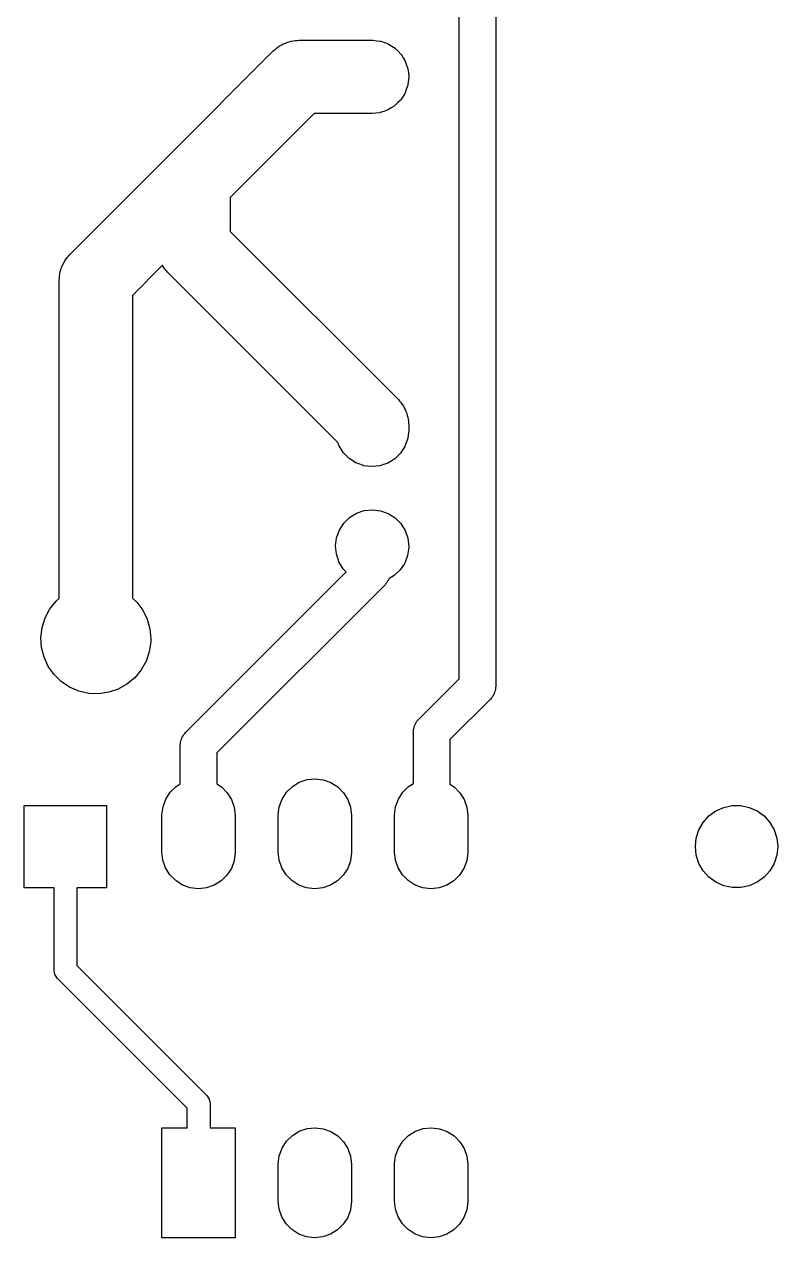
# Model space of a CAD drawing. Extents: x 10 to 287, y -200 to -10.
# Drawn here: x 37.8 to 54.26, y -89.44 to -62.95 of the extents above; entities that cross this region are included whole.
import ezdxf

# ---------------------------------------------------------------- set-up
doc = ezdxf.new("R2010")
doc.units = 0
doc.layers.add('BLACK', color=7, linetype='CONTINUOUS')

msp = doc.modelspace()

# ---------------------------------------------------------------- linework, layer by layer
at = {"layer": 'BLACK', "linetype": 'CONTINUOUS'}
for p, q in [((48.1, -53.84), (48.1, -77.4)), ((47.3, -77.2343), (47.3, -57.9296)), ((43.5895, -63.3282), (43.6278, -63.3149)), ((43.6278, -63.3149), (43.6764, -63.3094)), ((43.6764, -63.3094), (43.7242, -63.2991)), ((43.7242, -63.2991), (43.7647, -63.2995)), ((43.7647, -63.2995), (43.805, -63.295)), ((43.805, -63.295), (45.4, -63.295)), ((45.4, -63.295), (45.4054, -63.295)), ((45.4054, -63.295), (45.4056, -63.295)), ((45.4056, -63.295), (45.4058, -63.295)), ((45.4058, -63.295), (45.4112, -63.2951)), ((45.4112, -63.2951), (45.4969, -63.3059)), ((45.4969, -63.3059), (45.5827, -63.3161)), ((45.5827, -63.3161), (45.5853, -63.3171)), ((45.5853, -63.3171), (45.5881, -63.3174)), ((45.5881, -63.3174), (45.6693, -63.347)), ((40.9343, -65.8343), (43.2393, -63.5293)), ((43.2393, -63.5293), (43.2473, -63.5215)), ((43.2473, -63.5215), (43.2793, -63.4966)), ((43.2793, -63.4966), (43.3081, -63.468)), ((43.3081, -63.468), (43.3496, -63.4421)), ((43.3496, -63.4421), (43.3882, -63.4122)), ((43.3882, -63.4122), (43.4249, -63.395)), ((43.4249, -63.395), (43.4593, -63.3735)), ((43.4593, -63.3735), (43.5055, -63.3575)), ((43.5055, -63.3575), (43.5498, -63.3368)), ((43.5498, -63.3368), (43.5895, -63.3282)), ((45.6693, -63.347), (45.7507, -63.376)), ((45.7507, -63.376), (45.7531, -63.3775)), ((45.7531, -63.3775), (45.7557, -63.3784)), ((45.7557, -63.3784), (45.8283, -63.4252)), ((45.8283, -63.4252), (45.9013, -63.4715)), ((45.9013, -63.4715), (45.9033, -63.4735)), ((45.9033, -63.4735), (45.9056, -63.475)), ((45.9056, -63.475), (45.9661, -63.5368)), ((45.9661, -63.5368), (46.027, -63.5981)), ((46.027, -63.5981), (46.0284, -63.6005)), ((46.0284, -63.6005), (46.0304, -63.6025)), ((46.0304, -63.6025), (46.0757, -63.6761)), ((46.0757, -63.6761), (46.1215, -63.7493)), ((46.1215, -63.7493), (46.1224, -63.752)), ((46.1224, -63.752), (46.1239, -63.7544)), ((46.1239, -63.7544), (46.1517, -63.8362)), ((46.1517, -63.8362), (46.1801, -63.9178)), ((46.1801, -63.9178), (46.1804, -63.9205)), ((46.1804, -63.9205), (46.1813, -63.9232)), ((46.1813, -63.9232), (46.1904, -64.0092)), ((46.1904, -64.0092), (46.2, -64.095)), ((46.1999, -64.1011), (46.1997, -64.1173)), ((46.2, -64.095), (46.1999, -64.1001)), ((46.1999, -64.1001), (46.2, -64.1006)), ((46.2, -64.1006), (46.1999, -64.1011)), ((46.1462, -64.3695), (46.119, -64.4457)), ((46.1749, -64.294), (46.1462, -64.3695)), ((46.176, -64.2856), (46.1749, -64.294)), ((46.1789, -64.2777), (46.176, -64.2856)), ((46.1884, -64.1974), (46.1789, -64.2777)), ((46.1997, -64.1173), (46.1884, -64.1974)), ((46.0128, -64.6092), (45.9543, -64.665)), ((46.0175, -64.6022), (46.0128, -64.6092)), ((46.0235, -64.5963), (46.0175, -64.6022)), ((46.0668, -64.528), (46.0235, -64.5963)), ((46.1115, -64.4607), (46.0668, -64.528)), ((46.1145, -64.4528), (46.1115, -64.4607)), ((46.119, -64.4457), (46.1145, -64.4528)), ((44.1364, -64.895), (42.3, -66.7314)), ((45.4, -64.895), (44.1364, -64.895)), ((45.4803, -64.886), (45.4, -64.895)), ((45.5609, -64.8787), (45.4803, -64.886)), ((45.5689, -64.8761), (45.5609, -64.8787)), ((45.5772, -64.8751), (45.5689, -64.8761)), ((45.6536, -64.8485), (45.5772, -64.8751)), ((45.7305, -64.8235), (45.6536, -64.8485)), ((45.7377, -64.8192), (45.7305, -64.8235)), ((45.7457, -64.8165), (45.7377, -64.8192)), ((45.8142, -64.7736), (45.7457, -64.8165)), ((45.8837, -64.7322), (45.8142, -64.7736)), ((45.8898, -64.7264), (45.8837, -64.7322)), ((45.8969, -64.722), (45.8898, -64.7264)), ((45.9543, -64.665), (45.8969, -64.722)), ((38.7984, -67.9702), (40.9343, -65.8343)), ((42.3, -66.7314), (42.3, -67.4686)), ((42.3, -67.4686), (45.9657, -71.1343)), ((38.6871, -68.1096), (38.7176, -68.0714)), ((38.7176, -68.0714), (38.7441, -68.0303)), ((38.7441, -68.0303), (38.7731, -68.0019)), ((38.7731, -68.0019), (38.7984, -67.9702)), ((38.5804, -68.3963), (38.5865, -68.3478)), ((38.5865, -68.3478), (38.6004, -68.3097)), ((38.6004, -68.3097), (38.6095, -68.2702)), ((38.6095, -68.2702), (38.6308, -68.2262)), ((38.6308, -68.2262), (38.6475, -68.1802)), ((38.6475, -68.1802), (38.6695, -68.1461)), ((38.6695, -68.1461), (38.6871, -68.1096)), ((40.8163, -68.215), (40.1641, -68.8673)), ((40.8172, -68.2168), (40.8163, -68.215)), ((40.8471, -68.2554), (40.8172, -68.2168)), ((40.873, -68.2969), (40.8471, -68.2554)), ((40.9016, -68.3257), (40.873, -68.2969)), ((40.9265, -68.3577), (40.9016, -68.3257)), ((38.5641, -68.5359), (38.5642, -68.5248)), ((38.5641, -75.4768), (38.5641, -68.5359)), ((38.5642, -68.5248), (38.5692, -68.4845)), ((38.5692, -68.4845), (38.5694, -68.444)), ((38.5694, -68.444), (38.5804, -68.3963)), ((40.9343, -68.3657), (40.9265, -68.3577)), ((44.6561, -72.0875), (40.9343, -68.3657)), ((40.1641, -68.8673), (40.1641, -75.4769)), ((45.9657, -71.1343), (45.9735, -71.1423)), ((45.9735, -71.1423), (45.9984, -71.1743)), ((45.9984, -71.1743), (46.027, -71.2031)), ((46.027, -71.2031), (46.0529, -71.2446)), ((46.0529, -71.2446), (46.0828, -71.2832)), ((46.0828, -71.2832), (46.1, -71.3199)), ((46.1, -71.3199), (46.1215, -71.3543)), ((46.1215, -71.3543), (46.1375, -71.4005)), ((46.1375, -71.4005), (46.1582, -71.4448)), ((46.1582, -71.4448), (46.1668, -71.4845)), ((46.1668, -71.4845), (46.1801, -71.5228)), ((46.1801, -71.5228), (46.1856, -71.5714)), ((46.1856, -71.5714), (46.1959, -71.6192)), ((46.1959, -71.6192), (46.1955, -71.6597)), ((46.1955, -71.6597), (46.2, -71.7)), ((46.2, -71.7), (46.2, -71.805)), ((46.1749, -72.004), (46.1452, -72.0821)), ((46.1756, -71.9984), (46.1749, -72.004)), ((46.1776, -71.9931), (46.1756, -71.9984)), ((46.188, -71.9102), (46.1776, -71.9931)), ((46.1997, -71.8273), (46.188, -71.9102)), ((46.1998, -71.8169), (46.1997, -71.8273)), ((46.1999, -71.8162), (46.1998, -71.8169)), ((46.2, -71.805), (46.1999, -71.8162)), ((44.6738, -72.1406), (44.6561, -72.0875)), ((44.6767, -72.1454), (44.6738, -72.1406)), ((44.6785, -72.1507), (44.6767, -72.1454)), ((44.7228, -72.2216), (44.6785, -72.1507)), ((44.7662, -72.2931), (44.7228, -72.2216)), ((44.7701, -72.2972), (44.7662, -72.2931)), ((44.773, -72.3019), (44.7701, -72.2972)), ((44.832, -72.3612), (44.773, -72.3019)), ((46.0128, -72.3192), (45.9523, -72.3769)), ((46.0159, -72.3146), (46.0128, -72.3192)), ((46.02, -72.3106), (46.0159, -72.3146)), ((46.0652, -72.2403), (46.02, -72.3106)), ((46.1115, -72.1707), (46.0652, -72.2403)), ((46.1135, -72.1654), (46.1115, -72.1707)), ((46.1166, -72.1607), (46.1135, -72.1654)), ((46.1452, -72.0821), (46.1166, -72.1607)), ((44.8901, -72.4214), (44.832, -72.3612)), ((44.8948, -72.4245), (44.8901, -72.4214)), ((44.8987, -72.4285), (44.8948, -72.4245)), ((44.9693, -72.4733), (44.8987, -72.4285)), ((45.0393, -72.5191), (44.9693, -72.4733)), ((45.0446, -72.521), (45.0393, -72.5191)), ((45.0493, -72.524), (45.0446, -72.521)), ((45.128, -72.5521), (45.0493, -72.524)), ((45.2065, -72.5812), (45.128, -72.5521)), ((45.212, -72.582), (45.2065, -72.5812)), ((45.2173, -72.5839), (45.212, -72.582)), ((45.3003, -72.5938), (45.2173, -72.5839)), ((45.5609, -72.5887), (45.4776, -72.5962)), ((45.5662, -72.5869), (45.5609, -72.5887)), ((45.5718, -72.5863), (45.5662, -72.5869)), ((45.651, -72.5594), (45.5718, -72.5863)), ((45.7305, -72.5335), (45.651, -72.5594)), ((45.7353, -72.5307), (45.7305, -72.5335)), ((45.7406, -72.5289), (45.7353, -72.5307)), ((45.8119, -72.485), (45.7406, -72.5289)), ((45.8837, -72.4422), (45.8119, -72.485)), ((45.8877, -72.4384), (45.8837, -72.4422)), ((45.8925, -72.4354), (45.8877, -72.4384)), ((45.9523, -72.3769), (45.8925, -72.4354)), ((45.3832, -72.6048), (45.3003, -72.5938)), ((45.3888, -72.6043), (45.3832, -72.6048)), ((45.3944, -72.605), (45.3888, -72.6043)), ((45.4776, -72.5962), (45.3944, -72.605)), ((44.9075, -73.7146), (45.0594, -73.6211)), ((45.0594, -73.6211), (45.2282, -73.5637)), ((45.2282, -73.5637), (45.4056, -73.545)), ((45.4056, -73.545), (45.5827, -73.5661)), ((45.5827, -73.5661), (45.7507, -73.626)), ((45.7507, -73.626), (45.9013, -73.7215)), ((44.6834, -73.9893), (44.78, -73.8394)), ((44.78, -73.8394), (44.9075, -73.7146)), ((45.9013, -73.7215), (46.027, -73.8481)), ((46.027, -73.8481), (46.1215, -73.9993)), ((44.6001, -74.3338), (44.6224, -74.1569)), ((44.6224, -74.1569), (44.6834, -73.9893)), ((46.1215, -73.9993), (46.1801, -74.1678)), ((46.1801, -74.1678), (46.2, -74.345)), ((44.6175, -74.5113), (44.6001, -74.3338)), ((46.1997, -74.3673), (46.1749, -74.544)), ((46.2, -74.345), (46.1997, -74.3673)), ((44.6738, -74.6806), (44.6175, -74.5113)), ((44.7662, -74.8331), (44.6738, -74.6806)), ((46.1749, -74.544), (46.1115, -74.7107)), ((41.326, -78.4083), (44.8325, -74.9018)), ((44.8325, -74.9018), (44.7662, -74.8331)), ((46.0128, -74.8592), (45.8837, -74.9822)), ((46.1115, -74.7107), (46.0128, -74.8592)), ((45.6828, -75.1828), (42.0089, -78.8568)), ((45.7013, -75.1574), (45.6828, -75.1828)), ((45.7236, -75.1351), (45.7013, -75.1574)), ((45.7379, -75.1071), (45.7236, -75.1351)), ((45.7564, -75.0816), (45.7379, -75.1071)), ((45.7659, -75.0525), (45.7564, -75.0816)), ((45.8837, -74.9822), (45.7659, -75.0525)), ((38.4936, -75.5386), (38.5641, -75.4768)), ((40.1641, -75.4769), (40.2558, -75.5617)), ((38.2554, -75.9054), (38.3577, -75.7111)), ((38.3577, -75.7111), (38.4936, -75.5386)), ((40.2558, -75.5617), (40.3872, -75.7377)), ((40.3872, -75.7377), (40.4844, -75.9346)), ((38.1903, -76.1152), (38.2554, -75.9054)), ((40.4844, -75.9346), (40.544, -76.146)), ((38.1645, -76.3332), (38.1903, -76.1152)), ((40.544, -76.146), (40.5641, -76.3647)), ((38.1788, -76.5524), (38.1645, -76.3332)), ((38.2329, -76.7652), (38.1788, -76.5524)), ((40.5624, -76.4275), (40.5309, -76.6448)), ((40.5641, -76.3647), (40.5624, -76.4275)), ((38.3248, -76.9647), (38.2329, -76.7652)), ((40.5309, -76.6448), (40.4603, -76.8527)), ((38.4516, -77.144), (38.3248, -76.9647)), ((40.353, -77.0443), (40.2126, -77.2132)), ((40.4603, -76.8527), (40.353, -77.0443)), ((38.6089, -77.2972), (38.4516, -77.144)), ((38.7915, -77.4192), (38.6089, -77.2972)), ((40.0438, -77.3536), (39.8522, -77.4609)), ((40.2126, -77.2132), (40.0438, -77.3536)), ((46.4172, -78.1172), (47.3, -77.2343)), ((38.9933, -77.5059), (38.7915, -77.4192)), ((39.2074, -77.5544), (38.9933, -77.5059)), ((39.4269, -77.563), (39.2074, -77.5544)), ((39.6442, -77.5315), (39.4269, -77.563)), ((39.8522, -77.4609), (39.6442, -77.5315)), ((48.0379, -77.6071), (48.0236, -77.6351)), ((48.0564, -77.5816), (48.0379, -77.6071)), ((48.0661, -77.5517), (48.0564, -77.5816)), ((48.0804, -77.5236), (48.0661, -77.5517)), ((48.0853, -77.4925), (48.0804, -77.5236)), ((48.0951, -77.4626), (48.0853, -77.4925)), ((48.1, -77.4), (48.0951, -77.4311)), ((48.0951, -77.4311), (48.0951, -77.4626)), ((47.9828, -77.6828), (47.1, -78.5657)), ((48.0013, -77.6574), (47.9828, -77.6828)), ((48.0236, -77.6351), (48.0013, -77.6574)), ((46.3764, -78.1649), (46.3987, -78.1426)), ((46.3987, -78.1426), (46.4172, -78.1172)), ((41.3075, -78.4338), (41.326, -78.4083)), ((46.3, -78.4), (46.3049, -78.3689)), ((46.3, -79.5256), (46.3, -78.4)), ((46.3049, -78.3374), (46.3147, -78.3075)), ((46.3049, -78.3689), (46.3049, -78.3374)), ((46.3147, -78.3075), (46.3196, -78.2764)), ((46.3196, -78.2764), (46.3339, -78.2483)), ((46.3339, -78.2483), (46.3436, -78.2184)), ((46.3436, -78.2184), (46.3621, -78.1929)), ((46.3621, -78.1929), (46.3764, -78.1649)), ((41.2089, -78.6911), (41.2138, -78.66)), ((41.2138, -78.6286), (41.2235, -78.5986)), ((41.2138, -78.66), (41.2138, -78.6286)), ((41.2235, -78.5986), (41.2284, -78.5675)), ((41.2284, -78.5675), (41.2427, -78.5395)), ((41.2427, -78.5395), (41.2525, -78.5095)), ((41.2525, -78.5095), (41.271, -78.4841)), ((41.271, -78.4841), (41.2853, -78.456)), ((41.2853, -78.456), (41.3075, -78.4338)), ((47.1, -78.5657), (47.1, -79.5391)), ((41.2089, -79.5325), (41.2089, -78.6911)), ((42.0089, -78.8568), (42.0089, -79.5321)), ((43.8082, -79.4959), (43.9771, -79.4385)), ((43.9771, -79.4385), (44.1545, -79.4198)), ((44.1545, -79.4198), (44.3315, -79.4409)), ((44.3315, -79.4409), (44.4996, -79.5008)), ((40.8923, -79.8641), (40.9889, -79.7142)), ((40.9889, -79.7142), (41.1163, -79.5894)), ((41.1163, -79.5894), (41.2089, -79.5325)), ((42.0089, -79.5321), (42.1101, -79.5963)), ((42.1101, -79.5963), (42.2358, -79.7229)), ((42.2358, -79.7229), (42.3303, -79.8741)), ((43.4323, -79.8641), (43.5289, -79.7142)), ((43.5289, -79.7142), (43.6563, -79.5894)), ((43.6563, -79.5894), (43.8082, -79.4959)), ((44.4996, -79.5008), (44.6501, -79.5963)), ((44.6501, -79.5963), (44.7758, -79.7229)), ((44.7758, -79.7229), (44.8703, -79.8741)), ((45.9723, -79.8641), (46.0689, -79.7142)), ((46.0689, -79.7142), (46.1963, -79.5894)), ((46.1963, -79.5894), (46.3, -79.5256)), ((47.1, -79.5391), (47.1901, -79.5963)), ((47.1901, -79.5963), (47.3158, -79.7229)), ((47.3158, -79.7229), (47.4103, -79.8741)), ((37.8, -81.8), (37.8, -80)), ((37.8, -80), (39.6, -80)), ((39.6, -80), (39.6, -81.8)), ((40.8313, -80.0317), (40.8923, -79.8641)), ((42.3303, -79.8741), (42.389, -80.0426)), ((43.3713, -80.0317), (43.4323, -79.8641)), ((44.8703, -79.8741), (44.929, -80.0426)), ((45.9113, -80.0317), (45.9723, -79.8641)), ((47.4103, -79.8741), (47.469, -80.0426)), ((53.0819, -80.044), (53.2659, -80.0049)), ((53.2659, -80.0049), (53.4541, -80.0049)), ((53.4541, -80.0049), (53.6381, -80.044)), ((40.8089, -80.2086), (40.8313, -80.0317)), ((40.8089, -80.2198), (40.8089, -80.2086)), ((40.8089, -81.0198), (40.8089, -80.2198)), ((42.389, -80.0426), (42.4089, -80.2198)), ((42.4089, -80.2198), (42.4089, -81.0198)), ((43.3489, -80.2086), (43.3713, -80.0317)), ((43.3489, -80.2198), (43.3489, -80.2086)), ((43.3489, -81.0198), (43.3489, -80.2198)), ((44.929, -80.0426), (44.9489, -80.2198)), ((44.9489, -80.2198), (44.9489, -81.0198)), ((45.8889, -80.2086), (45.9113, -80.0317)), ((45.8889, -80.2198), (45.8889, -80.2086)), ((45.8889, -81.0198), (45.8889, -80.2198)), ((47.469, -80.0426), (47.4889, -80.2198)), ((47.4889, -80.2198), (47.4889, -81.0198)), ((52.6319, -80.371), (52.7578, -80.2312)), ((52.7578, -80.2312), (52.91, -80.1206)), ((52.91, -80.1206), (53.0819, -80.044)), ((53.6381, -80.044), (53.81, -80.1206)), ((53.81, -80.1206), (53.9622, -80.2312)), ((53.9622, -80.2312), (54.0881, -80.371)), ((52.4797, -80.7129), (52.5378, -80.5339)), ((52.5378, -80.5339), (52.6319, -80.371)), ((54.0881, -80.371), (54.1822, -80.5339)), ((54.1822, -80.5339), (54.2403, -80.7129)), ((52.46, -80.9), (52.4797, -80.7129)), ((54.2403, -80.7129), (54.26, -80.9)), ((40.8287, -81.197), (40.8089, -81.0198)), ((42.4088, -81.031), (42.3864, -81.2079)), ((42.4089, -81.0198), (42.4088, -81.031)), ((43.3687, -81.197), (43.3489, -81.0198)), ((44.9488, -81.031), (44.9264, -81.2079)), ((44.9489, -81.0198), (44.9488, -81.031)), ((45.9087, -81.197), (45.8889, -81.0198)), ((47.4888, -81.031), (47.4664, -81.2079)), ((47.4889, -81.0198), (47.4888, -81.031)), ((52.4797, -81.0871), (52.46, -80.9)), ((54.26, -80.9), (54.2403, -81.0871)), ((40.8874, -81.3655), (40.8287, -81.197)), ((42.3864, -81.2079), (42.3254, -81.3755)), ((43.4274, -81.3655), (43.3687, -81.197)), ((44.9264, -81.2079), (44.8654, -81.3755)), ((45.9674, -81.3655), (45.9087, -81.197)), ((47.4664, -81.2079), (47.4054, -81.3755)), ((52.5378, -81.2661), (52.4797, -81.0871)), ((52.6319, -81.429), (52.5378, -81.2661)), ((54.1822, -81.2661), (54.0881, -81.429)), ((54.2403, -81.0871), (54.1822, -81.2661)), ((40.9819, -81.5167), (40.8874, -81.3655)), ((41.1076, -81.6433), (40.9819, -81.5167)), ((42.2288, -81.5254), (42.1014, -81.6502)), ((42.3254, -81.3755), (42.2288, -81.5254)), ((43.5219, -81.5167), (43.4274, -81.3655)), ((43.6476, -81.6433), (43.5219, -81.5167)), ((44.7688, -81.5254), (44.6414, -81.6502)), ((44.8654, -81.3755), (44.7688, -81.5254)), ((46.0619, -81.5167), (45.9674, -81.3655)), ((46.1876, -81.6433), (46.0619, -81.5167)), ((47.3088, -81.5254), (47.1814, -81.6502)), ((47.4054, -81.3755), (47.3088, -81.5254)), ((52.7578, -81.5688), (52.6319, -81.429)), ((52.91, -81.6794), (52.7578, -81.5688)), ((53.9622, -81.5688), (53.81, -81.6794)), ((54.0881, -81.429), (53.9622, -81.5688)), ((38.45, -81.8), (37.8, -81.8)), ((38.45, -83.6), (38.45, -81.8)), ((39.6, -81.8), (38.95, -81.8)), ((38.95, -81.8), (38.95, -83.4964)), ((41.2582, -81.7388), (41.1076, -81.6433)), ((41.4262, -81.7987), (41.2582, -81.7388)), ((41.6033, -81.8198), (41.4262, -81.7987)), ((41.7807, -81.8011), (41.6033, -81.8198)), ((41.9495, -81.7437), (41.7807, -81.8011)), ((42.1014, -81.6502), (41.9495, -81.7437)), ((43.7982, -81.7388), (43.6476, -81.6433)), ((43.9662, -81.7987), (43.7982, -81.7388)), ((44.1433, -81.8198), (43.9662, -81.7987)), ((44.3207, -81.8011), (44.1433, -81.8198)), ((44.4895, -81.7437), (44.3207, -81.8011)), ((44.6414, -81.6502), (44.4895, -81.7437)), ((46.3382, -81.7388), (46.1876, -81.6433)), ((46.5062, -81.7987), (46.3382, -81.7388)), ((46.6833, -81.8198), (46.5062, -81.7987)), ((46.8607, -81.8011), (46.6833, -81.8198)), ((47.0295, -81.7437), (46.8607, -81.8011)), ((47.1814, -81.6502), (47.0295, -81.7437)), ((53.0819, -81.756), (52.91, -81.6794)), ((53.2659, -81.7951), (53.0819, -81.756)), ((53.4541, -81.7951), (53.2659, -81.7951)), ((53.6381, -81.756), (53.4541, -81.7951)), ((53.81, -81.6794), (53.6381, -81.756)), ((38.469, -83.6957), (38.45, -83.6)), ((38.5232, -83.7768), (38.469, -83.6957)), ((38.95, -83.4964), (41.7856, -86.3321)), ((41.3589, -86.6124), (38.5232, -83.7768)), ((41.7856, -86.3321), (41.8398, -86.4132)), ((41.3589, -87.0398), (41.3589, -86.6124)), ((41.8398, -86.4132), (41.8589, -86.5089)), ((41.8589, -86.5089), (41.8589, -86.5089)), ((41.8589, -86.5089), (41.8589, -87.0398)), ((40.8089, -89.4398), (40.8089, -87.0398)), ((40.8089, -87.0398), (41.3589, -87.0398)), ((41.8589, -87.0398), (42.4089, -87.0398)), ((42.4089, -87.0398), (42.4089, -89.4398)), ((43.6563, -87.2094), (43.8082, -87.1159)), ((43.8082, -87.1159), (43.9771, -87.0585)), ((43.9771, -87.0585), (44.1545, -87.0398)), ((44.1545, -87.0398), (44.3315, -87.0609)), ((44.3315, -87.0609), (44.4996, -87.1208)), ((44.4996, -87.1208), (44.6501, -87.2163)), ((46.1963, -87.2094), (46.3482, -87.1159)), ((46.3482, -87.1159), (46.5171, -87.0585)), ((46.5171, -87.0585), (46.6945, -87.0398)), ((46.6945, -87.0398), (46.8715, -87.0609)), ((46.8715, -87.0609), (47.0396, -87.1208)), ((47.0396, -87.1208), (47.1901, -87.2163)), ((43.4323, -87.4841), (43.5289, -87.3342)), ((43.5289, -87.3342), (43.6563, -87.2094)), ((44.6501, -87.2163), (44.7758, -87.3429)), ((44.7758, -87.3429), (44.8703, -87.4941)), ((45.9723, -87.4841), (46.0689, -87.3342)), ((46.0689, -87.3342), (46.1963, -87.2094)), ((47.1901, -87.2163), (47.3158, -87.3429)), ((47.3158, -87.3429), (47.4103, -87.4941)), ((43.3489, -87.8286), (43.3713, -87.6517)), ((43.3713, -87.6517), (43.4323, -87.4841)), ((44.8703, -87.4941), (44.929, -87.6626)), ((44.929, -87.6626), (44.9489, -87.8398)), ((45.8889, -87.8286), (45.9113, -87.6517)), ((45.9113, -87.6517), (45.9723, -87.4841)), ((47.4103, -87.4941), (47.469, -87.6626)), ((47.469, -87.6626), (47.4889, -87.8398)), ((43.3489, -87.8398), (43.3489, -87.8286)), ((43.3489, -88.6398), (43.3489, -87.8398)), ((44.9489, -87.8398), (44.9489, -88.6398)), ((45.8889, -87.8398), (45.8889, -87.8286)), ((45.8889, -88.6398), (45.8889, -87.8398)), ((47.4889, -87.8398), (47.4889, -88.6398)), ((43.3687, -88.817), (43.3489, -88.6398)), ((44.9488, -88.651), (44.9264, -88.8279)), ((44.9489, -88.6398), (44.9488, -88.651)), ((45.9087, -88.817), (45.8889, -88.6398)), ((47.4888, -88.651), (47.4664, -88.8279)), ((47.4889, -88.6398), (47.4888, -88.651)), ((43.4274, -88.9855), (43.3687, -88.817)), ((43.5219, -89.1367), (43.4274, -88.9855)), ((44.8654, -88.9955), (44.7688, -89.1454)), ((44.9264, -88.8279), (44.8654, -88.9955)), ((45.9674, -88.9855), (45.9087, -88.817)), ((46.0619, -89.1367), (45.9674, -88.9855)), ((47.4054, -88.9955), (47.3088, -89.1454)), ((47.4664, -88.8279), (47.4054, -88.9955)), ((43.6476, -89.2633), (43.5219, -89.1367)), ((43.7982, -89.3588), (43.6476, -89.2633)), ((44.6414, -89.2702), (44.4895, -89.3637)), ((44.7688, -89.1454), (44.6414, -89.2702)), ((46.1876, -89.2633), (46.0619, -89.1367)), ((46.3382, -89.3588), (46.1876, -89.2633)), ((47.1814, -89.2702), (47.0295, -89.3637)), ((47.3088, -89.1454), (47.1814, -89.2702)), ((42.4089, -89.4398), (40.8089, -89.4398)), ((43.9662, -89.4187), (43.7982, -89.3588)), ((44.1433, -89.4398), (43.9662, -89.4187)), ((44.3207, -89.4211), (44.1433, -89.4398)), ((44.4895, -89.3637), (44.3207, -89.4211)), ((46.5062, -89.4187), (46.3382, -89.3588)), ((46.6833, -89.4398), (46.5062, -89.4187)), ((46.8607, -89.4211), (46.6833, -89.4398)), ((47.0295, -89.3637), (46.8607, -89.4211))]:
    msp.add_line(p, q, dxfattribs=at)

doc.saveas('drawing.dxf')
